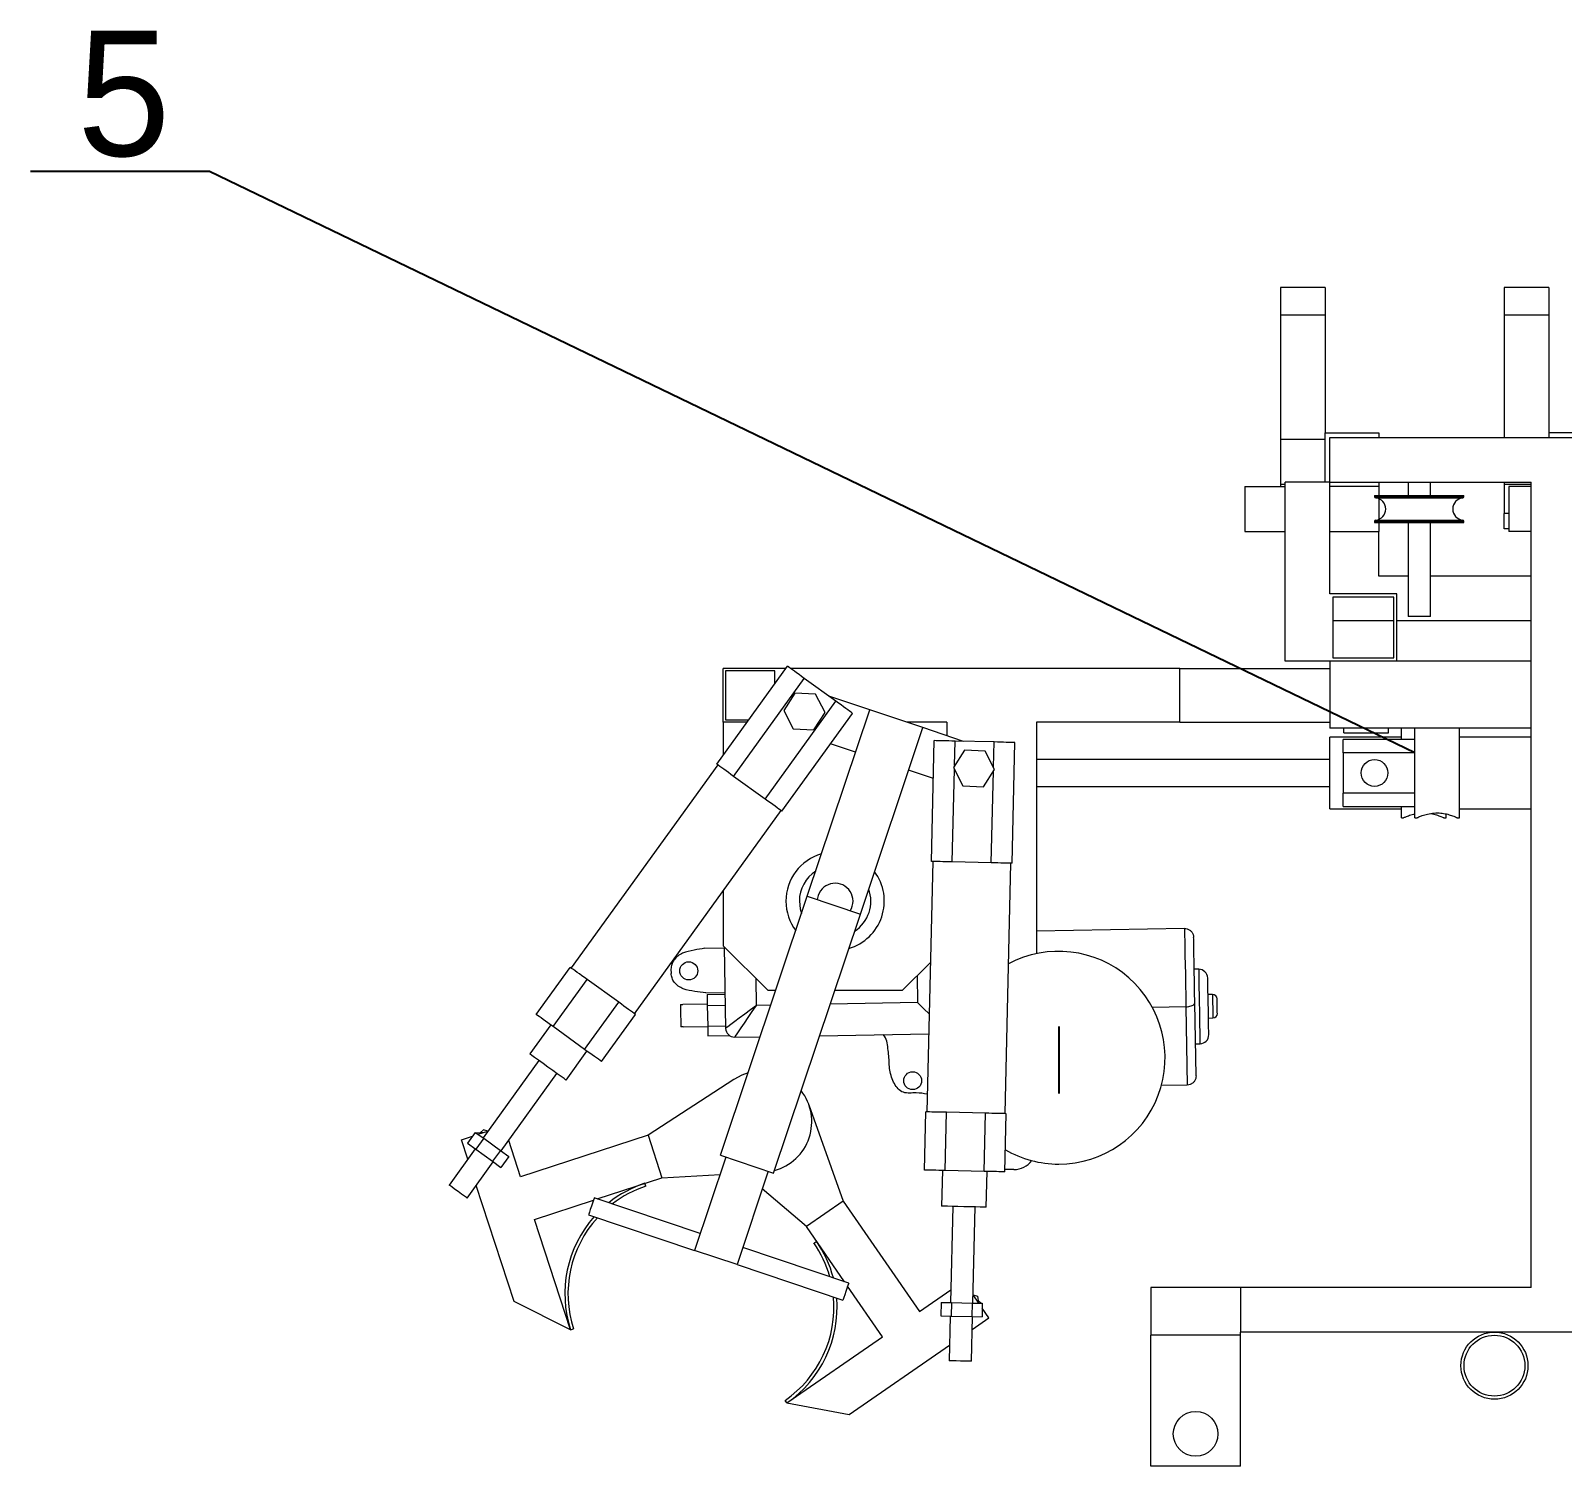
# Model space of a CAD drawing. Header units: millimetres. Extents: x 127 to 2222, y 23 to 864.
# Drawn here: x 127.3 to 298.6, y 209.2 to 369.7 of the extents above; entities that cross this region are included whole.
import ezdxf

# ---------------------------------------------------------------- set-up
doc = ezdxf.new("R2010")
doc.units = ezdxf.units.MM
doc.linetypes.add('CENTERX2', pattern=[20.32, 12.7, -2.54, 2.54, -2.54])

msp = doc.modelspace()

# ---------------------------------------------------------------- linework, layer by layer
for p, q in [((147.32, 353.93), (127.32, 353.93)), ((282.08, 288.94), (147.32, 353.93))]:
    msp.add_line(p, q)
at = {"color": 7, "linetype": 'Continuous', "lineweight": 15}
for p, q in [((272.08, 340.94), (267.08, 340.94)), ((297.08, 340.94), (292.08, 340.94)), ((272.08, 337.86), (267.08, 337.86)), ((267.08, 337.86), (267.08, 323.94)), ((272.08, 337.86), (272.08, 324.69)), ((297.08, 337.86), (292.08, 337.86)), ((292.08, 337.86), (292.08, 324.19)), ((297.08, 337.86), (297.08, 324.69)), ((272.08, 323.94), (267.08, 323.94)), ((267.08, 323.94), (267.08, 318.94)), ((272.08, 324.69), (278.08, 324.69)), ((272.08, 319.19), (272.08, 324.69)), ((272.58, 319.19), (272.58, 324.19)), ((272.58, 324.19), (357.58, 324.19)), ((278.08, 324.69), (278.08, 324.19)), ((297.08, 324.69), (297.08, 324.19)), ((303.08, 324.69), (297.08, 324.69)), ((263.08, 318.69), (263.08, 313.69)), ((263.08, 318.69), (267.58, 318.69)), ((267.58, 318.94), (267.08, 318.94)), ((267.08, 318.94), (267.08, 318.69)), ((267.58, 299.19), (267.58, 319.19)), ((272.58, 319.19), (267.58, 319.19)), ((272.58, 319.19), (295.08, 319.19)), ((272.58, 306.69), (272.58, 319.19)), ((278.08, 318.69), (272.58, 318.69)), ((278.08, 319.19), (278.08, 318.69)), ((278.08, 318.69), (278.08, 317.69)), ((281.33, 319.19), (281.33, 317.69)), ((283.83, 317.69), (283.83, 319.19)), ((292.08, 319.19), (292.08, 318.94)), ((295.08, 318.94), (292.08, 318.94)), ((292.08, 318.94), (292.08, 315.67)), ((292.58, 318.69), (292.58, 313.69)), ((295.08, 318.69), (292.58, 318.69)), ((295.08, 229.19), (295.08, 319.19)), ((277.58, 317.69), (277.58, 317.58)), ((277.58, 317.69), (282.58, 317.69)), ((278.08, 317.33), (278.08, 315.04)), ((282.58, 317.69), (287.58, 317.69)), ((287.58, 317.58), (287.58, 317.69)), ((292.58, 315.67), (292.08, 315.67)), ((292.08, 313.96), (292.08, 315.67)), ((263.08, 313.69), (267.58, 313.69)), ((272.58, 313.69), (278.08, 313.69)), ((277.58, 314.79), (277.58, 314.69)), ((277.58, 314.69), (282.58, 314.69)), ((278.08, 314.69), (278.08, 313.69)), ((278.08, 308.69), (278.08, 313.69)), ((281.33, 314.69), (281.33, 304.19)), ((282.58, 314.69), (287.58, 314.69)), ((283.83, 304.19), (283.83, 314.69)), ((287.58, 314.69), (287.58, 314.79)), ((292.58, 313.96), (292.08, 313.96)), ((295.08, 313.69), (292.58, 313.69)), ((281.33, 308.69), (278.08, 308.69)), ((295.08, 308.69), (283.83, 308.69)), ((280.08, 306.69), (272.58, 306.69)), ((280.08, 299.19), (280.08, 306.69)), ((279.73, 306.34), (272.93, 306.34)), ((272.93, 306.34), (272.93, 299.54)), ((279.73, 299.54), (279.73, 306.34)), ((279.73, 303.69), (272.93, 303.69)), ((295.08, 303.69), (280.08, 303.69)), ((282.58, 304.19), (281.33, 304.19)), ((283.83, 304.19), (282.58, 304.19)), ((204.04, 287.67), (211.94, 298.62)), ((211.75, 298.36), (204.77, 298.36)), ((204.77, 292.36), (204.77, 298.36)), ((205.02, 298.11), (205.02, 292.61)), ((210.52, 298.11), (205.02, 298.11)), ((210.52, 296.66), (210.52, 298.11)), ((255.8, 298.36), (212.3, 298.36)), ((255.8, 292.36), (255.8, 298.36)), ((255.8, 298.36), (272.58, 298.36)), ((280.08, 299.19), (267.58, 299.19)), ((272.58, 299.19), (272.58, 291.69)), ((272.93, 299.54), (279.73, 299.54)), ((295.08, 299.19), (280.08, 299.19)), ((205.92, 286.31), (213.82, 297.26)), ((217.35, 294.71), (213.82, 297.26)), ((209.45, 283.76), (217.35, 294.71)), ((212.77, 295.6), (211.52, 293.66)), ((215.07, 295.5), (212.77, 295.6)), ((216.14, 293.45), (215.07, 295.5)), ((221.14, 293.74), (216.58, 295.27)), ((211.33, 282.4), (219.23, 293.35)), ((211.52, 293.66), (212.59, 291.61)), ((214.16, 272.9), (221.14, 293.74)), ((214.89, 291.5), (216.14, 293.45)), ((227.07, 291.75), (221.14, 293.74)), ((204.77, 292.36), (204.77, 288.69)), ((207.42, 292.36), (204.77, 292.36)), ((205.02, 292.61), (207.6, 292.61)), ((212.59, 291.61), (214.89, 291.5)), ((220.09, 270.91), (227.07, 291.75)), ((229.77, 292.36), (225.26, 292.36)), ((231.63, 290.22), (227.07, 291.75)), ((229.77, 292.36), (229.77, 290.84)), ((255.8, 292.36), (239.77, 292.36)), ((239.77, 292.36), (239.77, 266.48)), ((255.8, 292.36), (272.58, 292.36)), ((295.08, 291.69), (272.58, 291.69)), ((274.14, 291.19), (274.14, 291.69)), ((274.14, 291.19), (279.14, 291.19)), ((279.14, 291.19), (279.14, 291.69)), ((280.58, 290.44), (280.58, 291.69)), ((282.08, 281.69), (282.08, 291.69)), ((287.08, 281.69), (287.08, 291.69)), ((219.55, 289), (216.77, 289.93)), ((228.05, 276.8), (228.36, 290.3)), ((230.62, 287.51), (230.68, 290.25)), ((235.04, 290.15), (230.68, 290.25)), ((234.98, 287.33), (235.04, 290.15)), ((237.05, 276.6), (237.36, 290.09)), ((280.58, 290.69), (272.58, 290.69)), ((272.58, 282.69), (272.58, 290.69)), ((282.08, 290.44), (274.08, 290.44)), ((274.08, 288.94), (274.08, 290.44)), ((295.08, 290.69), (287.08, 290.69)), ((231.73, 289.25), (230.49, 287.3)), ((234.04, 289.14), (231.73, 289.25)), ((235.1, 287.09), (234.04, 289.14)), ((272.58, 288.19), (239.77, 288.19)), ((282.08, 288.94), (274.08, 288.94)), ((274.08, 288.94), (274.08, 284.44)), ((204.14, 287.6), (187.75, 264.89)), ((209.45, 283.76), (205.92, 286.31)), ((228.27, 286.08), (225.48, 287.01)), ((230.37, 276.75), (230.61, 287.06)), ((230.49, 287.3), (231.55, 285.25)), ((233.86, 285.15), (235.1, 287.09)), ((234.73, 276.65), (234.97, 286.88)), ((231.55, 285.25), (233.86, 285.15)), ((239.77, 285.19), (272.58, 285.19)), ((282.08, 284.44), (274.08, 284.44)), ((274.08, 282.94), (274.08, 284.44)), ((272.58, 282.69), (280.58, 282.69)), ((274.08, 282.94), (282.08, 282.94)), ((280.58, 281.69), (280.58, 282.94)), ((287.08, 282.69), (295.08, 282.69)), ((194.85, 259.77), (211.23, 282.48)), ((280.58, 281.69), (280.83, 281.69)), ((282.08, 281.69), (282.36, 281.69)), ((285.31, 281.69), (285.58, 281.69)), ((285.58, 281.69), (285.58, 282.05)), ((286.83, 281.69), (287.08, 281.69)), ((228.18, 276.8), (227.54, 248.81)), ((234.73, 276.65), (230.37, 276.75)), ((236.28, 248.61), (236.93, 276.6)), ((204.46, 243.96), (214.16, 272.9)), ((204.77, 273.53), (204.77, 267.36)), ((214.16, 272.9), (220.09, 270.91)), ((215.38, 272.99), (215.28, 272.53)), ((210.39, 241.97), (220.09, 270.91)), ((256.34, 269.3), (239.77, 269.01)), ((204.77, 267.36), (209.77, 262.36)), ((204.86, 267.27), (205.03, 258.14)), ((202.72, 267.1), (204.87, 267.14)), ((224.77, 262.36), (227.92, 265.5)), ((183.85, 259.69), (187.65, 264.96)), ((198.91, 264.77), (198.92, 264.29)), ((257.92, 264.75), (257.42, 264.74)), ((185.73, 258.34), (189.53, 263.61)), ((193.07, 261.06), (189.53, 263.61)), ((202.8, 262.1), (204.96, 262.14)), ((210.63, 262.36), (209.77, 262.36)), ((224.77, 262.36), (217.22, 262.36)), ((189.26, 255.79), (193.07, 261.06)), ((199.98, 260.8), (200.23, 260.8)), ((202.98, 260.85), (200.23, 260.8)), ((202.96, 261.91), (204.96, 261.95)), ((202.96, 261.91), (202.98, 260.69)), ((202.98, 260.69), (204.98, 260.73)), ((202.98, 260.69), (203.02, 258.38)), ((256.49, 260.56), (252.75, 260.49)), ((256.49, 260.56), (256.65, 251.81)), ((257.63, 252.84), (257.48, 260.98)), ((259.47, 261.92), (258.97, 261.91)), ((191.15, 254.43), (194.95, 259.7)), ((259.01, 259.29), (259.51, 259.3)), ((185.47, 258.52), (183.13, 255.28)), ((189.26, 255.79), (185.73, 258.34)), ((200.27, 258.3), (200.02, 258.3)), ((200.27, 258.3), (203.02, 258.35)), ((203.02, 258.38), (205.02, 258.42)), ((203.02, 258.38), (203.04, 257.29)), ((203.04, 257.29), (205.45, 257.34)), ((206.04, 257.16), (208.9, 257.21)), ((215.53, 257.32), (227.74, 257.54)), ((187.18, 252.35), (189.52, 255.6)), ((257.57, 256.41), (258.07, 256.42)), ((184.14, 254.55), (177.9, 245.9)), ((179.93, 244.44), (186.17, 253.09)), ((205.93, 252.44), (196.36, 246.2)), ((256.65, 251.81), (253.75, 251.76)), ((214.33, 249.6), (218.17, 238.84)), ((227.26, 242.31), (227.41, 248.81)), ((229.58, 242.26), (229.73, 248.76)), ((234.09, 248.66), (229.73, 248.76)), ((233.94, 242.16), (234.09, 248.66)), ((236.26, 242.1), (236.41, 248.6)), ((177.35, 246.3), (178.45, 246.66)), ((177.95, 246.81), (177.61, 246.49)), ((178.45, 246.66), (177.95, 246.81)), ((175.48, 245.69), (176.74, 246.1)), ((176.19, 243.53), (175.48, 245.69)), ((177.04, 246.52), (176.17, 245.31)), ((176.17, 245.31), (177.1, 244.63)), ((177.04, 246.52), (177.98, 245.85)), ((177.98, 245.85), (177.1, 244.63)), ((177.15, 246.45), (178.07, 246.54)), ((177.98, 245.85), (179.85, 244.5)), ((182.1, 241.54), (180.77, 245.6)), ((196.36, 246.2), (182.1, 241.54)), ((196.36, 246.2), (197.91, 241.45)), ((177.03, 244.69), (174.1, 240.63)), ((176.13, 239.17), (179.05, 243.22)), ((177.1, 244.63), (178.98, 243.28)), ((179.85, 244.5), (178.98, 243.28)), ((178.98, 243.28), (179.91, 242.6)), ((179.85, 244.5), (180.79, 243.82)), ((180.79, 243.82), (179.91, 242.6)), ((205.05, 243.76), (201.56, 233.33)), ((204.46, 243.96), (210.39, 241.97)), ((197.91, 241.45), (204.4, 241.8)), ((209.8, 242.17), (206.3, 231.74)), ((209.78, 242.11), (209.91, 242.13)), ((229.26, 242.27), (229.17, 238.27)), ((233.94, 242.16), (229.58, 242.26)), ((234.17, 238.15), (234.26, 242.15)), ((237.27, 242.36), (236.27, 242.36)), ((181.38, 227.63), (177.15, 240.59)), ((190.68, 239.08), (197.91, 241.45)), ((196.12, 240.49), (196.01, 240.82)), ((214.06, 236), (209.13, 240.19)), ((183.65, 236.79), (190.26, 238.95)), ((202.19, 235.23), (190.34, 239.2)), ((218.17, 238.84), (214.06, 236)), ((218.17, 238.84), (226.69, 226.49)), ((230.42, 238.24), (230.17, 227.49)), ((232.67, 227.43), (232.92, 238.18)), ((187.69, 224.43), (183.65, 236.79)), ((189.71, 237.3), (201.56, 233.33)), ((218.32, 229.82), (214.06, 236)), ((206.3, 231.74), (201.56, 233.33)), ((218.79, 229.67), (206.94, 233.64)), ((214.91, 234.15), (215.19, 234.35)), ((206.3, 231.74), (218.15, 227.77)), ((222.58, 223.65), (218.67, 229.32)), ((226.69, 226.49), (230.21, 228.92)), ((232.69, 228.37), (233.18, 228.19)), ((233.35, 227.41), (232.69, 228.36)), ((233.18, 228.19), (233.3, 227.48)), ((252.58, 229.19), (252.58, 223.84)), ((262.58, 229.19), (252.58, 229.19)), ((262.58, 229.19), (262.58, 224.19)), ((295.08, 229.19), (262.58, 229.19)), ((187.69, 224.43), (181.38, 227.63)), ((229.11, 227.51), (229.08, 226.01)), ((229.11, 227.51), (230.27, 227.49)), ((230.27, 227.49), (230.23, 225.99)), ((230.27, 227.49), (232.58, 227.43)), ((232.58, 227.43), (232.54, 225.93)), ((232.58, 227.43), (233.73, 227.41)), ((233.61, 227.41), (233.26, 227.72)), ((233.73, 227.41), (233.7, 225.91)), ((234.47, 225.79), (233.72, 226.88)), ((187.69, 224.43), (188.02, 224.54)), ((229.08, 226.01), (230.23, 225.99)), ((230.14, 225.99), (230.02, 220.99)), ((230.23, 225.99), (232.54, 225.93)), ((232.52, 220.93), (232.64, 225.93)), ((232.54, 225.93), (233.7, 225.91)), ((232.6, 224.5), (234.47, 225.79)), ((211.88, 216.27), (222.58, 223.65)), ((218.83, 214.99), (230.06, 222.75)), ((262.58, 223.84), (252.58, 223.84)), ((252.58, 209.19), (252.58, 223.84)), ((367.58, 224.19), (262.58, 224.19)), ((262.58, 223.84), (262.58, 224.19)), ((262.58, 209.19), (262.58, 223.84)), ((211.88, 216.27), (211.68, 216.56)), ((211.88, 216.27), (218.83, 214.99)), ((262.58, 209.19), (252.58, 209.19))]:
    msp.add_line(p, q, dxfattribs=at)
at = {"color": 8, "linetype": 'Continuous', "lineweight": 15}
for p, q in [((277.58, 317.58), (282.58, 317.58)), ((277.72, 317.43), (282.58, 317.43)), ((282.58, 317.58), (287.58, 317.58)), ((282.58, 317.43), (287.45, 317.43)), ((277.58, 314.79), (282.58, 314.79)), ((277.72, 314.94), (282.58, 314.94)), ((282.58, 314.94), (287.45, 314.94)), ((282.58, 314.79), (287.58, 314.79)), ((226.43, 264.01), (226.48, 261.02)), ((208.48, 260.7), (208.43, 263.71)), ((210.08, 260.73), (208.48, 260.7)), ((226.48, 261.02), (216.71, 260.85))]:
    msp.add_line(p, q, dxfattribs=at)
at = {"color": 7, "linetype": 'CENTERX2'}
msp.add_line((242.27, 258.36), (242.27, 250.86), dxfattribs=at)
at = {"color": 7, "linetype": 'Continuous', "lineweight": 15, "flags": 128}
for points in [[(213.82, 297.26), (213.52, 297.47), (213.24, 297.68), (212.97, 297.87), (212.72, 298.05), (212.49, 298.22), (212.28, 298.37), (212.1, 298.5), (211.94, 298.62)], [(219.23, 293.35), (219.07, 293.47), (218.89, 293.6), (218.68, 293.75), (218.45, 293.91), (218.2, 294.09), (217.94, 294.29), (217.65, 294.49), (217.35, 294.71)], [(230.68, 290.25), (230.32, 290.25), (229.97, 290.26), (229.64, 290.27), (229.33, 290.28), (229.05, 290.28), (228.79, 290.29), (228.56, 290.29), (228.36, 290.3)], [(237.36, 290.09), (237.16, 290.1), (236.94, 290.1), (236.68, 290.11), (236.4, 290.11), (236.09, 290.12), (235.76, 290.13), (235.41, 290.14), (235.04, 290.15)], [(205.92, 286.31), (205.62, 286.53), (205.34, 286.73), (205.07, 286.93), (204.82, 287.11), (204.59, 287.27), (204.38, 287.42), (204.2, 287.55), (204.04, 287.67)], [(211.33, 282.4), (211.17, 282.52), (210.99, 282.65), (210.78, 282.8), (210.55, 282.97), (210.3, 283.15), (210.04, 283.34), (209.75, 283.55), (209.45, 283.76)], [(230.37, 276.75), (230.01, 276.76), (229.66, 276.77), (229.33, 276.77), (229.02, 276.78), (228.74, 276.79), (228.48, 276.79), (228.25, 276.8), (228.05, 276.8)], [(237.05, 276.6), (236.85, 276.6), (236.63, 276.61), (236.37, 276.61), (236.09, 276.62), (235.78, 276.62), (235.45, 276.63), (235.1, 276.64), (234.73, 276.65)], [(213.27, 272.36), (213.37, 271.5), (213.52, 270.98)], [(256.34, 269.3), (256.34, 269.22), (256.34, 268.95), (256.35, 268.51), (256.36, 267.92), (256.37, 267.17), (256.39, 266.28), (256.41, 265.29), (256.43, 264.19), (256.45, 263.02), (256.47, 261.8), (256.49, 260.56)], [(257.48, 260.98), (257.46, 262.23), (257.44, 263.43), (257.42, 264.56), (257.4, 265.59), (257.39, 266.48), (257.37, 267.22), (257.36, 267.78), (257.36, 268.14), (257.35, 268.31)], [(189.53, 263.61), (189.23, 263.82), (188.95, 264.03), (188.68, 264.22), (188.43, 264.4), (188.2, 264.57), (188, 264.72), (187.81, 264.85), (187.65, 264.96)], [(259.05, 257.44), (259.05, 257.53), (259.04, 257.8), (259.03, 258.23), (259.02, 258.8), (259.01, 259.48), (259, 260.22), (258.98, 260.98), (258.97, 261.72), (258.96, 262.4), (258.95, 262.97), (258.94, 263.4), (258.94, 263.67), (258.93, 263.76), (258.93, 263.76)], [(194.95, 259.7), (194.79, 259.81), (194.6, 259.95), (194.4, 260.1), (194.17, 260.26), (193.92, 260.44), (193.65, 260.64), (193.37, 260.84), (193.07, 261.06)], [(199.98, 260.8), (199.98, 260.68), (199.99, 260.41), (199.99, 260.01), (200, 259.55), (200.01, 259.09), (200.02, 258.69), (200.02, 258.41), (200.02, 258.3)], [(208.48, 260.7), (207.81, 260.2), (207.16, 259.72), (206.56, 259.28), (206.04, 258.89), (205.61, 258.57), (205.29, 258.33), (205.09, 258.19), (205.03, 258.14)], [(206.04, 257.16), (206.09, 257.22), (206.23, 257.43), (206.45, 257.75), (206.76, 258.19), (207.13, 258.73), (207.55, 259.34), (208.01, 260.01), (208.48, 260.7)], [(226.48, 261.02), (227.18, 260.34), (227.79, 259.76)], [(260.01, 259.81), (260, 259.87), (260, 260.04), (260, 260.31), (259.99, 260.62), (259.99, 260.93), (259.98, 261.19), (259.98, 261.37), (259.98, 261.43), (259.98, 261.43)], [(185.73, 258.34), (185.43, 258.55), (185.15, 258.76), (184.88, 258.95), (184.63, 259.13), (184.4, 259.3), (184.19, 259.45), (184.01, 259.58), (183.85, 259.69)], [(185.16, 253.82), (184.61, 254.21), (184.1, 254.58), (183.67, 254.89), (183.36, 255.12), (183.17, 255.25), (183.13, 255.28)], [(191.15, 254.43), (190.99, 254.54), (190.8, 254.68), (190.59, 254.83), (190.36, 254.99), (190.11, 255.17), (189.85, 255.36), (189.56, 255.57), (189.26, 255.79)], [(187.18, 252.35), (187.14, 252.38), (186.96, 252.52), (186.64, 252.75), (186.21, 253.06), (185.7, 253.42), (185.16, 253.82)], [(207.54, 253.16), (206.85, 252.92), (205.93, 252.44)], [(229.73, 248.76), (229.36, 248.76), (229.01, 248.77), (228.68, 248.78), (228.38, 248.79), (228.09, 248.79), (227.84, 248.8), (227.61, 248.81), (227.41, 248.81)], [(236.41, 248.6), (236.21, 248.61), (235.98, 248.61), (235.73, 248.62), (235.44, 248.63), (235.14, 248.63), (234.81, 248.64), (234.46, 248.65), (234.09, 248.66)], [(229.58, 242.26), (229.21, 242.27), (228.86, 242.27), (228.53, 242.28), (228.23, 242.29), (227.94, 242.3), (227.69, 242.3), (227.46, 242.31), (227.26, 242.31)], [(236.26, 242.1), (236.06, 242.11), (235.83, 242.11), (235.58, 242.12), (235.3, 242.13), (234.99, 242.13), (234.66, 242.14), (234.31, 242.15), (233.94, 242.16)], [(175.5, 239.62), (175.12, 239.9), (174.73, 240.18), (174.4, 240.42), (174.18, 240.58), (174.1, 240.63), (174.1, 240.63)], [(176.13, 239.17), (176.05, 239.22), (175.83, 239.38), (175.5, 239.62)], [(190.34, 239.2), (190.32, 239.13), (190.25, 238.92), (190.15, 238.61), (190.02, 238.25), (189.9, 237.89), (189.8, 237.58), (189.73, 237.37), (189.71, 237.3)], [(231.67, 238.21), (230.99, 238.22), (230.37, 238.24), (229.84, 238.25), (229.45, 238.26), (229.22, 238.27), (229.17, 238.27)], [(234.17, 238.15), (234.12, 238.15), (233.89, 238.16), (233.5, 238.17), (232.97, 238.18), (232.34, 238.19), (231.67, 238.21)], [(218.79, 229.67), (218.76, 229.59), (218.69, 229.39), (218.59, 229.08), (218.47, 228.72), (218.35, 228.35), (218.25, 228.05), (218.18, 227.84), (218.15, 227.77)], [(231.75, 220.95), (231.28, 220.96), (230.8, 220.97), (230.39, 220.98), (230.12, 220.99), (230.02, 220.99), (230.02, 220.99)], [(232.52, 220.93), (232.43, 220.93), (232.16, 220.94), (231.75, 220.95)]]:
    msp.add_lwpolyline(points, dxfattribs=at)
at = {"color": 8, "linetype": 'Continuous', "lineweight": 15, "flags": 128}
for points in [[(257.92, 264.75), (257.92, 264.65), (257.92, 264.39), (257.93, 263.95), (257.94, 263.37), (257.95, 262.66), (257.97, 261.87), (257.98, 261.02), (258, 260.15), (258.01, 259.3), (258.03, 258.5), (258.04, 257.8), (258.05, 257.21), (258.06, 256.78), (258.06, 256.51), (258.07, 256.42)], [(259.47, 261.92), (259.47, 261.9), (259.47, 261.72), (259.48, 261.4), (259.48, 260.97), (259.49, 260.49), (259.5, 260.02), (259.51, 259.64), (259.51, 259.39), (259.51, 259.3)]]:
    msp.add_lwpolyline(points, dxfattribs=at)
at = {"color": 7, "linetype": 'Continuous', "lineweight": 15}
for centre, radius in [((277.58, 286.69), 1.5), ((200.91, 264.57), 1.01), ((225.94, 252.29), 1), ((290.99, 220.44), 3.75), ((290.99, 220.44), 3.4), ((257.58, 212.82), 2.5)]:
    msp.add_circle(centre, radius, dxfattribs=at)
for centre, radius, start, end in [((277.73, 317.58), 0.15, 180, 263.8494), ((277.58, 316.19), 1.25, 276.1506, 83.8494), ((287.58, 316.19), 1.25, 96.1506, 263.8494), ((287.43, 317.58), 0.15, 276.1506, 0), ((277.73, 314.79), 0.15, 96.1506, 180), ((287.43, 314.79), 0.15, 0, 83.8494), ((217.27, 272.36), 5.5, 106.0969, 180), ((217.27, 272.36), 4, 122.8486, 180), ((217.27, 272.36), 2, 327.7282, 161.4734), ((217.27, 272.36), 5.5, 286.0969, 36.8499), ((217.27, 272.36), 5.5, 180, 216.8499), ((217.27, 272.36), 4, 302.8486, 20.0982), ((242.27, 254.86), 11.89, 270, 118.1342), ((257.93, 263.75), 1, 1.0216, 91.0216), ((200.55, 260.81), 0.325, 180.9697, 181.272), ((259.48, 261.42), 0.5, 1.0216, 91.0216), ((259.51, 259.8), 0.5, 271.0216, 1.0216), ((199.42, 258.29), 0.848, 1.0528, 1.1696), ((206.03, 258.16), 1, 181.0216, 271.0216), ((258.05, 257.42), 1, 271.0216, 1.0216), ((209.01, 247.71), 5.65, 285.0777, 37.869), ((242.27, 254.86), 11.89, 239.9251, 270), ((237.27, 244.86), 2.5, 270, 323.0029), ((200.05, 228.47), 13, 108.0991, 128.4224), ((200.05, 228.47), 12.65, 108.0991, 127.3848), ((200.05, 228.47), 13, 138.4231, 198.0991), ((200.05, 228.47), 12.65, 137.7468, 198.0991), ((204.49, 226.97), 12.65, 15.6139, 34.6164), ((204.49, 226.97), 13, 14.5742, 34.6164), ((204.49, 226.97), 12.65, 304.6164, 5.2468), ((204.49, 226.97), 13, 304.6164, 4.5691)]:
    msp.add_arc(centre, radius, start, end, dxfattribs=at)
for points, knots in [([(267.08, 340.94), (267.08, 340.85), (267.08, 340.7), (267.08, 339.98), (267.08, 339.02), (267.08, 338.24), (267.08, 337.86)], [0, 0, 0, 0, 0.3224228, 0.6020333, 0.8032842, 1, 1, 1, 1]), ([(272.08, 340.94), (272.08, 340.85), (272.08, 340.7), (272.08, 339.98), (272.08, 339.02), (272.08, 338.24), (272.08, 337.86)], [0, 0, 0, 0, 0.3224228, 0.6020333, 0.8032842, 1, 1, 1, 1]), ([(292.08, 340.94), (292.08, 340.85), (292.08, 340.7), (292.08, 339.98), (292.08, 339.02), (292.08, 338.24), (292.08, 337.86)], [0, 0, 0, 0, 0.3224228, 0.6020333, 0.8032842, 1, 1, 1, 1]), ([(297.08, 340.94), (297.08, 340.85), (297.08, 340.7), (297.08, 339.98), (297.08, 339.02), (297.08, 338.24), (297.08, 337.86)], [0, 0, 0, 0, 0.3224228, 0.6020333, 0.8032842, 1, 1, 1, 1]), ([(280.83, 281.69), (280.86, 281.7), (280.9, 281.72), (281.25, 281.86), (281.65, 282.02), (281.98, 282.08), (282.08, 282.1)], [0, 0, 0, 0, 0.285174, 0.569786, 0.869201, 1, 1, 1, 1]), ([(282.36, 281.7), (282.36, 281.7), (282.33, 281.68), (282.52, 281.77), (282.91, 281.92), (283.5, 282.11), (284.24, 282.23), (284.98, 282.22), (285.65, 282.11), (286.23, 281.93), (286.66, 281.76), (286.82, 281.69), (286.83, 281.69), (286.83, 281.69)], [0, 0, 0, 0, 0.0390815, 0.1360976, 0.2361918, 0.3445387, 0.4555224, 0.5569011, 0.6519674, 0.7532371, 0.8636557, 0.9727646, 1, 1, 1, 1]), ([(283.87, 282.15), (283.88, 282.15), (284.12, 282.12), (284.54, 281.99), (285.03, 281.82), (285.31, 281.7), (285.31, 281.7), (285.31, 281.7)], [0, 0, 0, 0, 0.0150706, 0.2685036, 0.5472931, 0.8344371, 1, 1, 1, 1]), ([(256.34, 269.3), (256.44, 269.3), (256.65, 269.28), (256.94, 269.13), (257.17, 268.91), (257.32, 268.63), (257.35, 268.41), (257.35, 268.31), (257.35, 268.31)], [0, 0, 0, 0, 0.193695, 0.387174, 0.586572, 0.800439, 0.996825, 1, 1, 1, 1]), ([(202.72, 267.1), (202.31, 267.03), (201.48, 266.88), (200.42, 266.67), (199.65, 266.25), (199.24, 265.8), (198.98, 265.29), (198.93, 264.95), (198.91, 264.77)], [0, 0, 0, 0, 0.2515182, 0.5245144, 0.6558283, 0.7863222, 0.89335, 1, 1, 1, 1]), ([(202.8, 262.1), (202.4, 262.15), (201.56, 262.27), (200.5, 262.44), (199.71, 262.84), (199.28, 263.27), (199.01, 263.77), (198.95, 264.11), (198.92, 264.29)], [0, 0, 0, 0, 0.251517, 0.524514, 0.655828, 0.786321, 0.893351, 1, 1, 1, 1]), ([(256.49, 260.56), (256.6, 260.56), (256.81, 260.57), (257.09, 260.64), (257.32, 260.74), (257.45, 260.85), (257.48, 260.94), (257.48, 260.98), (257.48, 260.98)], [0, 0, 0, 0, 0.193696, 0.387176, 0.586578, 0.800445, 0.996826, 1, 1, 1, 1]), ([(227.58, 250.79), (227.17, 250.86), (226.51, 250.96), (225.62, 250.89), (224.89, 250.93), (224.28, 251.36), (223.72, 252.2), (223.3, 253.46), (223.32, 254.81), (223.16, 255.88), (223.12, 256.74), (222.82, 257.21), (222.66, 257.45)], [0, 0, 0, 0, 0.12759, 0.202388, 0.274241, 0.34642, 0.419135, 0.581304, 0.744059, 0.82943, 0.914672, 1, 1, 1, 1]), ([(257.63, 252.84), (257.63, 252.83), (257.63, 252.73), (257.6, 252.52), (257.47, 252.23), (257.25, 252), (256.96, 251.84), (256.75, 251.82), (256.65, 251.81)], [0, 0, 0, 0, 0.003174, 0.199561, 0.413426, 0.612827, 0.806304, 1, 1, 1, 1])]:
    msp.add_open_spline(points, degree=3, knots=knots, dxfattribs=at)

# ---------------------------------------------------------------- texts
at = {"insert": (132.53, 369.66), "char_height": 14, "attachment_point": 1}
msp.add_mtext_dynamic_manual_height_columns('5', width=21.0856, gutter_width=17.5, heights=[0], dxfattribs=at)

doc.saveas('drawing.dxf')
